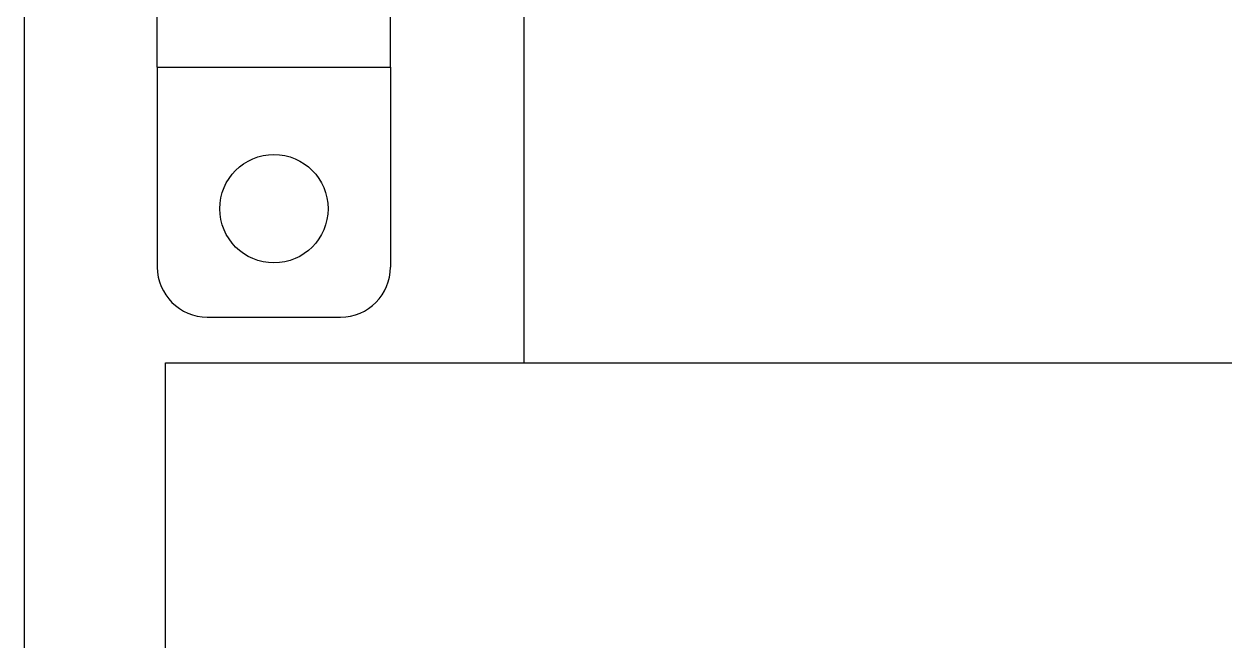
# Model space of a CAD drawing. Header units: millimetres. Extents: x -2889 to 8174, y 2447 to 8478.
# Drawn here: x 1605.82 to 1613.03, y 3394.57 to 3398.27 of the extents above; entities that cross this region are included whole.
import ezdxf

# ---------------------------------------------------------------- set-up
doc = ezdxf.new("R2010")
doc.units = ezdxf.units.MM

msp = doc.modelspace()

# ---------------------------------------------------------------- linework, layer by layer
at = {"color": 7, "linetype": 'Continuous', "lineweight": 25}
for p, q in [((1605.8239, 3404.4155), (1605.8239, 3376.4155)), ((1606.6239, 3398.0155), (1606.6239, 3402.5155)), ((1608.0239, 3398.0155), (1608.0239, 3402.5155)), ((1608.8239, 3399.7766), (1608.8239, 3396.2412)), ((1606.6239, 3398.0155), (1608.0239, 3398.0155)), ((1606.6239, 3398.0155), (1606.6239, 3396.8155)), ((1608.0239, 3398.0155), (1608.0239, 3396.8155)), ((1606.9239, 3396.5155), (1607.7239, 3396.5155)), ((1606.6739, 3385.2412), (1606.6739, 3396.2412)), ((1606.6739, 3396.2412), (1628.6739, 3396.2412))]:
    msp.add_line(p, q, dxfattribs=at)
msp.add_circle((1607.3239, 3397.1655), 0.325, dxfattribs=at)
for centre, start, end in [((1606.9239, 3396.8155), 180, 270), ((1607.7239, 3396.8155), 270, 0)]:
    msp.add_arc(centre, 0.3, start, end, dxfattribs=at)

doc.saveas('drawing.dxf')
